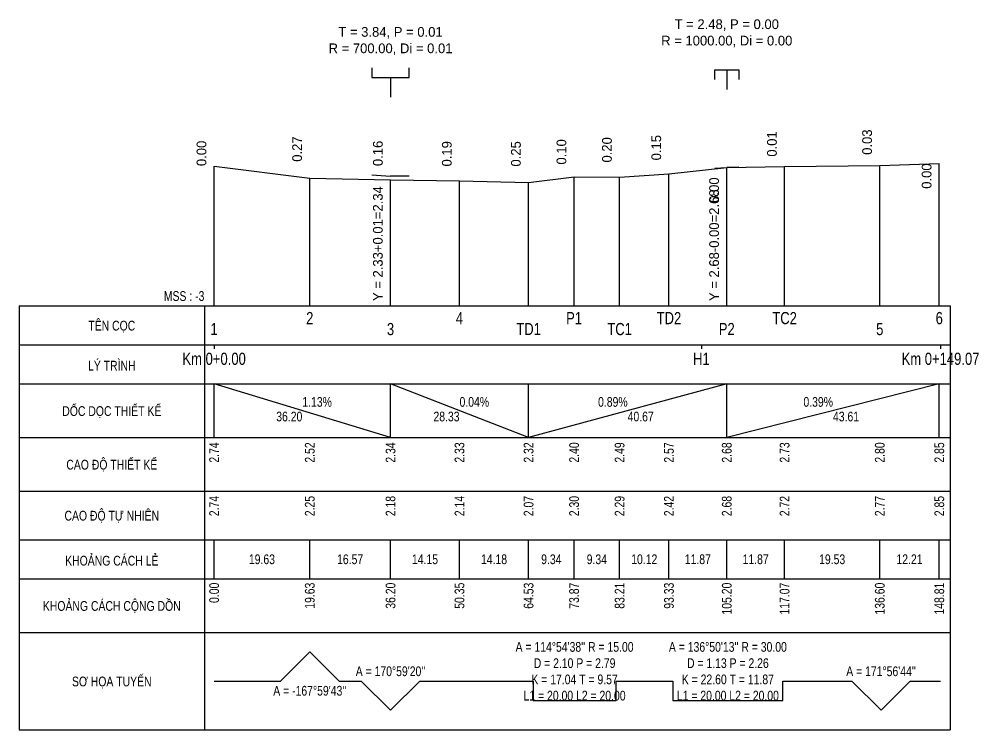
# Model space of a CAD drawing. Header units: inches. Extents: x 389 to 661, y -157 to 152.
# Drawn here: x 389 to 585.9, y 5.7 to 151.6 of the extents above; entities that cross this region are included whole.
import ezdxf
from ezdxf.enums import TextEntityAlignment as Align

# ---------------------------------------------------------------- set-up
doc = ezdxf.new("R2010")
doc.units = ezdxf.units.IN
doc.header["$MEASUREMENT"] = 0
for name, color, linetype in [('Bang TD tu nhien', 3, 'Continuous'), ('DD Ranh dan trong 1 trai', 2, 'Continuous'), ('Duong dong trac doc tu nhien', 9, 'Continuous'), ('Trac doc thiet ke', 1, 'Continuous'), ('Trac doc tu nhien', 3, 'Continuous'), ('TracDoc', 7, 'Continuous')]:
    doc.layers.add(name, color=color, linetype=linetype)
doc.styles.add('BangTD', font='viet buddy.shx', dxfattribs={"width": 0.8})

msp = doc.modelspace()

# ---------------------------------------------------------------- linework, layer by layer
at = {"layer": 'Bang TD tu nhien', "color": 3}
for p, q in [((389, 92.71), (389, 5.71)), ((389, 92.71), (580.07, 92.71)), ((427, 92.71), (427, 5.71)), ((580.07, 92.71), (580.07, 5.71)), ((389, 84.71), (580.07, 84.71)), ((389, 76.71), (580.07, 76.71)), ((389, 65.71), (580.07, 65.71)), ((389, 54.71), (580.07, 54.71)), ((389, 44.71), (580.07, 44.71)), ((389, 36.71), (580.07, 36.71)), ((389, 25.71), (580.07, 25.71)), ((389, 5.71), (580.07, 5.71))]:
    msp.add_line(p, q, dxfattribs=at)
at = {"layer": 'Duong dong trac doc tu nhien', "color": 8}
for p, q in [((429, 92.71), (429, 121.41)), ((534.2, 92.71), (534.2, 121.11)), ((546.07, 92.71), (546.07, 121.31)), ((565.6, 92.71), (565.6, 121.56)), ((577.81, 92.71), (577.81, 121.96)), ((448.63, 92.71), (448.63, 118.96)), ((465.2, 92.71), (465.2, 118.61)), ((479.35, 92.71), (479.35, 118.41)), ((502.87, 92.71), (502.87, 119.21)), ((512.21, 92.71), (512.21, 119.16)), ((522.33, 92.71), (522.33, 119.81)), ((493.53, 92.71), (493.53, 118.06))]:
    msp.add_line(p, q, dxfattribs=at)
at = {"layer": 'Trac doc thiet ke', "color": 2}
for p, q in [((534.2, 141.16), (534.2, 137.16)), ((465.2, 139.58), (465.2, 135.58)), ((531.72, 121), (534.2, 121.11)), ((536.67, 121.16), (534.2, 121.11)), ((461.36, 119.58), (465.2, 119.36)), ((469.04, 119.35), (465.2, 119.36))]:
    msp.add_line(p, q, dxfattribs=at)
for points in [[(461.36, 141.58), (461.36, 139.58), (469.04, 139.58), (469.04, 141.58)], [(531.72, 139.16), (531.72, 141.16), (536.67, 141.16), (536.67, 139.16)]]:
    msp.add_lwpolyline(points, dxfattribs=at)
at = {"layer": 'Trac doc tu nhien', "color": 3}
msp.add_lwpolyline([(429, 121.41), (448.63, 118.96), (465.2, 118.61), (479.35, 118.41), (493.53, 118.06), (502.87, 119.21), (512.21, 119.16), (522.33, 119.81), (534.2, 121.11), (546.07, 121.31), (565.6, 121.56), (577.81, 121.96)], dxfattribs=at)
at = {"layer": 'TracDoc', "color": 5}
for p, q in [((429, 84.71), (429, 83.91)), ((529, 84.71), (529, 83.91)), ((578.07, 84.71), (578.07, 83.91))]:
    msp.add_line(p, q, dxfattribs=at)
at = {"layer": 'TracDoc', "color": 2}
for p, q in [((429, 65.71), (429, 76.71)), ((465.2, 65.71), (429, 76.71)), ((465.2, 65.71), (465.2, 76.71)), ((493.53, 65.71), (465.2, 76.71)), ((493.53, 65.71), (493.53, 76.71)), ((534.2, 76.71), (493.53, 65.71)), ((534.2, 65.71), (534.2, 76.71)), ((577.81, 76.71), (534.2, 65.71)), ((577.81, 65.71), (577.81, 76.71))]:
    msp.add_line(p, q, dxfattribs=at)
at = {"layer": 'TracDoc', "color": 3}
for p, q in [((429, 36.71), (429, 44.71)), ((448.63, 36.71), (448.63, 44.71)), ((465.2, 36.71), (465.2, 44.71)), ((479.35, 36.71), (479.35, 44.71)), ((493.53, 36.71), (493.53, 44.71)), ((502.87, 36.71), (502.87, 44.71)), ((512.21, 36.71), (512.21, 44.71)), ((522.33, 36.71), (522.33, 44.71)), ((534.2, 36.71), (534.2, 44.71)), ((546.07, 36.71), (546.07, 44.71)), ((565.6, 36.71), (565.6, 44.71)), ((577.81, 36.71), (577.81, 44.71))]:
    msp.add_line(p, q, dxfattribs=at)
at = {"layer": 'TracDoc', "color": 1}
msp.add_lwpolyline([(429, 15.71), (442.63, 15.71), (448.63, 21.71), (454.63, 15.71), (459.2, 15.71), (465.2, 9.71), (471.2, 15.71), (494.45, 15.71), (494.45, 11.71), (511.49, 11.71), (511.49, 15.71), (523.13, 15.71), (523.13, 11.71), (545.73, 11.71), (545.73, 15.71), (559.86, 15.71), (565.86, 9.71), (571.86, 15.71), (578.07, 15.71)], dxfattribs=at)

# ---------------------------------------------------------------- texts
at = {"layer": 'Bang TD tu nhien', "color": 3, "style": 'BangTD', "width": 0.8}
for s, p in [('TÊN CỌC', (408, 88.71)), ('LÝ TRÌNH', (408, 80.71)), ('DỐC DỌC THIẾT KẾ', (408, 71.21)), ('CAO ĐỘ THIẾT KẾ', (408, 60.21)), ('CAO ĐỘ TỰ NHIÊN', (408, 49.71)), ('KHOẢNG CÁCH LẺ', (408, 40.71)), ('KHOẢNG CÁCH CỘNG DỒN', (408, 31.21)), ('SƠ HỌA TUYẾN', (408, 15.71))]:
    msp.add_text(s, height=2, dxfattribs=at).set_placement(p, align=Align.MIDDLE)
at = {"layer": 'DD Ranh dan trong 1 trai', "color": 2}
for s, p in [('0.01', (545.07, 123.34)), ('0.03', (564.6, 123.72)), ('0.00', (428, 121.41)), ('0.27', (447.63, 122.3)), ('0.16', (464.2, 121.41)), ('0.19', (478.35, 121.33)), ('0.25', (492.53, 121.31)), ('0.10', (501.87, 121.72)), ('0.20', (511.21, 122.14)), ('0.15', (521.33, 122.58)), ('Y = 2.33+0.01=2.34', (464.2, 93.71)), ('Y = 2.68-0.00=2.68', (533.2, 93.71))]:
    msp.add_text(s, height=2, rotation=90, dxfattribs=at).set_placement(p, align=Align.BOTTOM_LEFT)
for p in [(576.81, 121.96), (533.2, 119.09)]:
    msp.add_text('0.00', height=2, rotation=90, dxfattribs=at).set_placement(p, align=Align.BOTTOM_RIGHT)
at = {"layer": 'Trac doc thiet ke', "color": 2, "char_height": 2}
for s, insert, attachment_point in [('T = 3.84, P = 0.01', (465.2, 147.58), 8), ('T = 2.48, P = 0.00', (534.2, 149.16), 8), ('R = 1000.00, Di = 0.00', (534.2, 148.16), 2), ('R = 700.00, Di = 0.01', (465.2, 146.58), 2)]:
    msp.add_mtext(s, dxfattribs=dict(at, insert=insert, attachment_point=attachment_point))
at = {"layer": 'Trac doc tu nhien', "color": 3, "insert": (427, 93.71), "char_height": 2, "attachment_point": 9, "style": 'BangTD'}
msp.add_mtext('MSS : -3', dxfattribs=at)
at = {"layer": 'TracDoc', "color": 5, "style": 'BangTD', "width": 0.8}
for s, p in [('2', (448.63, 91.46)), ('4', (479.35, 91.46)), ('P1', (502.87, 91.46)), ('TD2', (522.33, 91.46)), ('TC2', (546.07, 91.46)), ('6', (577.81, 91.46)), ('Km 0+0.00', (429, 83.11)), ('H1', (529, 83.11)), ('Km 0+149.07', (578.07, 83.11))]:
    msp.add_text(s, height=2.5, dxfattribs=at).set_placement(p, align=Align.TOP_CENTER)
for s, p in [('1', (429, 85.96)), ('3', (465.2, 85.96)), ('TD1', (493.53, 85.96)), ('TC1', (512.21, 85.96)), ('P2', (534.2, 85.96)), ('5', (565.6, 85.96))]:
    msp.add_text(s, height=2.5, dxfattribs=at).set_placement(p, align=Align.BOTTOM_CENTER)
at = {"layer": 'TracDoc', "color": 2, "style": 'BangTD', "width": 0.8}
for s, p in [('1.13%', (447.1, 71.41)), ('0.04%', (479.36, 71.41))]:
    msp.add_text(s, height=2, dxfattribs=at).set_placement(p, align=Align.BOTTOM_LEFT)
for s, p in [('0.89%', (513.86, 71.41)), ('0.39%', (556, 71.41))]:
    msp.add_text(s, height=2, dxfattribs=at).set_placement(p, align=Align.BOTTOM_RIGHT)
for s, p in [('36.20', (447.1, 71.01)), ('28.33', (479.36, 71.01))]:
    msp.add_text(s, height=2, dxfattribs=at).set_placement(p, align=Align.TOP_RIGHT)
for s, p in [('40.67', (513.86, 71.01)), ('43.61', (556, 71.01))]:
    msp.add_text(s, height=2, dxfattribs=at).set_placement(p, align=Align.TOP_LEFT)
for s, p in [('2.74', (429, 64.71)), ('2.52', (448.63, 64.71)), ('2.34', (465.2, 64.71)), ('2.33', (479.35, 64.71)), ('2.32', (493.53, 64.71)), ('2.40', (502.87, 64.71)), ('2.49', (512.21, 64.71)), ('2.57', (522.33, 64.71)), ('2.68', (534.2, 64.71)), ('2.73', (546.07, 64.71)), ('2.80', (565.6, 64.71)), ('2.85', (577.81, 64.71))]:
    msp.add_text(s, height=2, rotation=90, dxfattribs=at).set_placement(p, align=Align.MIDDLE_RIGHT)
at = {"layer": 'TracDoc', "color": 3, "style": 'BangTD', "width": 0.8}
for s, p in [('2.74', (429, 53.71)), ('2.25', (448.63, 53.71)), ('2.18', (465.2, 53.71)), ('2.14', (479.35, 53.71)), ('2.07', (493.53, 53.71)), ('2.30', (502.87, 53.71)), ('2.29', (512.21, 53.71)), ('2.42', (522.33, 53.71)), ('2.68', (534.2, 53.71)), ('2.72', (546.07, 53.71)), ('2.77', (565.6, 53.71)), ('2.85', (577.81, 53.71)), ('0.00', (429, 35.91)), ('19.63', (448.63, 35.91)), ('36.20', (465.2, 35.91)), ('50.35', (479.35, 35.91)), ('64.53', (493.53, 35.91)), ('73.87', (502.87, 35.91)), ('83.21', (512.21, 35.91)), ('93.33', (522.33, 35.91)), ('105.20', (534.2, 35.91)), ('117.07', (546.07, 35.91)), ('136.60', (565.6, 35.91)), ('148.81', (577.81, 35.91))]:
    msp.add_text(s, height=2, rotation=90, dxfattribs=at).set_placement(p, align=Align.MIDDLE_RIGHT)
for s, p in [('19.63', (438.81, 40.71)), ('16.57', (456.91, 40.71)), ('14.15', (472.27, 40.71)), ('14.18', (486.44, 40.71)), ('9.34', (498.2, 40.71)), ('9.34', (507.54, 40.71)), ('10.12', (517.27, 40.71)), ('11.87', (528.26, 40.71)), ('11.87', (540.13, 40.71)), ('19.53', (555.83, 40.71)), ('12.21', (571.7, 40.71))]:
    msp.add_text(s, height=2, dxfattribs=at).set_placement(p, align=Align.MIDDLE_CENTER)
at = {"layer": 'TracDoc', "color": 1, "char_height": 2, "attachment_point": 5, "style": 'BangTD'}
for s, insert in [("A = 114°54'38'' R = 15.00^M^JD = 2.10 P = 2.79^M^JK = 17.04 T = 9.57^M^JL1 = 20.00 L2 = 20.00", (502.97, 17.71)), ("A = 136°50'13'' R = 30.00^M^JD = 1.13 P = 2.26^M^JK = 22.60 T = 11.87^M^JL1 = 20.00 L2 = 20.00", (534.43, 17.71)), ("A = 170°59'20''", (465.2, 17.71)), ("A = 171°56'44''", (565.86, 17.71)), ("A = -167°59'43''", (448.63, 13.71))]:
    msp.add_mtext(s, dxfattribs=dict(at, insert=insert))

doc.saveas('drawing.dxf')
